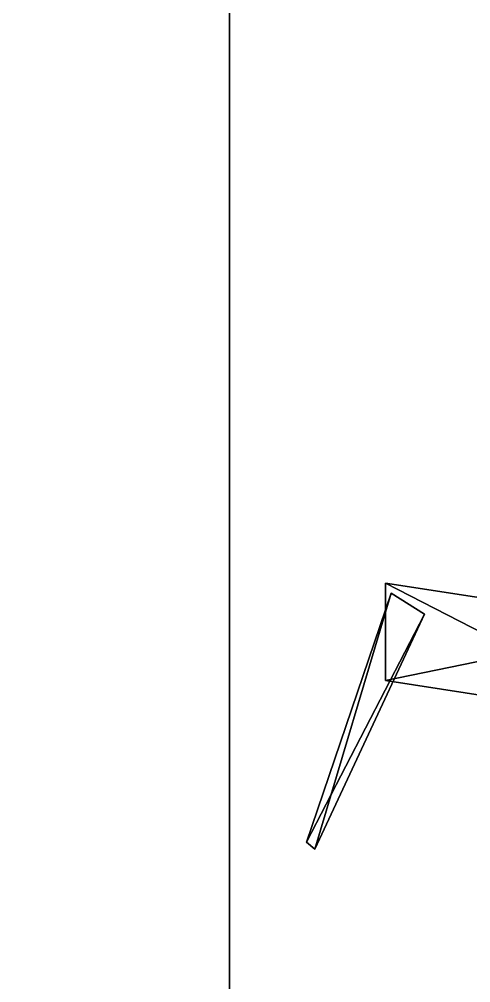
# Model space of a CAD drawing. Extents: x -150 to 2334, y -150 to 2984.
# Drawn here: x 1581 to 1613.2, y 35.2 to 104 of the extents above; entities that cross this region are included whole.
import ezdxf

# ---------------------------------------------------------------- set-up
doc = ezdxf.new("R2010")
doc.units = 0
for name, color, linetype in [('LAYER0', 7, 'CONTINUOUS'), ('LAYER383', 253, 'CONTINUOUS'), ('LAYER385', 253, 'CONTINUOUS'), ('LAYER387', 253, 'CONTINUOUS'), ('LAYER389', 253, 'CONTINUOUS'), ('LAYER391', 253, 'CONTINUOUS'), ('LAYER392', 251, 'CONTINUOUS'), ('LAYER731', 251, 'CONTINUOUS')]:
    doc.layers.add(name, color=color, linetype=linetype)

msp = doc.modelspace()

# ---------------------------------------------------------------- linework, layer by layer
at = {"layer": 'LAYER0', "invisible_edges": 1}
for points in [[(2334, 2984, -5), (-150, -150, -5), (-150, 2984, -5), (2334, 2984, -5)], [(-150, -150, -5), (2334, 2984, -5), (2334, -150, -5), (-150, -150, -5)], [(2334, -150), (-150, 2984), (-150, -150), (2334, -150)], [(-150, 2984), (2334, -150), (2334, 2984), (-150, 2984)]]:
    msp.add_3dface(points, dxfattribs=at)
at = {"layer": 'LAYER383'}
for points in [[(1607.135, 56.73343, 176.2174), (1607.135, 63.69678, 176.2174), (1626.5, 53.74913, 176.2174), (1607.135, 56.73343, 176.2174)], [(1626.5, 53.74913, 176.2174), (1607.135, 63.69678, 176.2174), (1626.5, 60.71248, 176.2174), (1626.5, 53.74913, 176.2174)], [(1607.135, 56.73343, 189.7826), (1626.5, 60.71248, 189.7826), (1607.135, 63.69678, 189.7826), (1607.135, 56.73343, 189.7826)], [(1607.135, 63.69678, 176.2174), (1607.135, 63.69678, 189.7826), (1626.5, 60.71248, 176.2174), (1607.135, 63.69678, 176.2174)], [(1626.5, 60.71248, 176.2174), (1607.135, 63.69678, 189.7826), (1626.5, 60.71248, 189.7826), (1626.5, 60.71248, 176.2174)], [(1609.925, 61.48291, 177.3477), (1601.5, 45.20036, 177.3477), (1607.544, 62.97308, 177.3477), (1609.925, 61.48291, 177.3477)], [(1602.077, 44.7092, 188.652), (1607.544, 62.97308, 188.652), (1601.5, 45.20036, 188.652), (1602.077, 44.7092, 188.652)], [(1601.5, 45.20036, 177.3477), (1601.5, 45.20036, 188.652), (1607.544, 62.97308, 177.3477), (1601.5, 45.20036, 177.3477)], [(1607.544, 62.97308, 177.3477), (1601.5, 45.20036, 188.652), (1607.544, 62.97308, 188.652), (1607.544, 62.97308, 177.3477)], [(1609.925, 61.48291, 188.652), (1607.544, 62.97308, 188.652), (1602.077, 44.7092, 188.652), (1609.925, 61.48291, 188.652)], [(1602.077, 44.7092, 177.3477), (1601.5, 45.20036, 177.3477), (1609.925, 61.48291, 177.3477), (1602.077, 44.7092, 177.3477)], [(1626.5, 53.74913, 189.7826), (1626.5, 60.71248, 189.7826), (1607.135, 56.73343, 189.7826), (1626.5, 53.74913, 189.7826)]]:
    msp.add_3dface(points, dxfattribs=at)
at = {"layer": 'LAYER385'}
for points in [[(1607.135, 56.73343, 692.2174), (1607.135, 63.69678, 692.2174), (1626.5, 53.74913, 692.2174), (1607.135, 56.73343, 692.2174)], [(1626.5, 53.74913, 692.2174), (1607.135, 63.69678, 692.2174), (1626.5, 60.71248, 692.2174), (1626.5, 53.74913, 692.2174)], [(1607.135, 56.73343, 705.7826), (1626.5, 60.71248, 705.7826), (1607.135, 63.69678, 705.7826), (1607.135, 56.73343, 705.7826)], [(1607.135, 63.69678, 692.2174), (1607.135, 63.69678, 705.7826), (1626.5, 60.71248, 692.2174), (1607.135, 63.69678, 692.2174)], [(1626.5, 60.71248, 692.2174), (1607.135, 63.69678, 705.7826), (1626.5, 60.71248, 705.7826), (1626.5, 60.71248, 692.2174)], [(1609.925, 61.48291, 693.3477), (1601.5, 45.20036, 693.3477), (1607.544, 62.97308, 693.3477), (1609.925, 61.48291, 693.3477)], [(1602.077, 44.7092, 704.652), (1607.544, 62.97308, 704.652), (1601.5, 45.20036, 704.652), (1602.077, 44.7092, 704.652)], [(1601.5, 45.20036, 693.3477), (1601.5, 45.20036, 704.652), (1607.544, 62.97308, 693.3477), (1601.5, 45.20036, 693.3477)], [(1607.544, 62.97308, 693.3477), (1601.5, 45.20036, 704.652), (1607.544, 62.97308, 704.652), (1607.544, 62.97308, 693.3477)], [(1609.925, 61.48291, 704.652), (1607.544, 62.97308, 704.652), (1602.077, 44.7092, 704.652), (1609.925, 61.48291, 704.652)], [(1602.077, 44.7092, 693.3477), (1601.5, 45.20036, 693.3477), (1609.925, 61.48291, 693.3477), (1602.077, 44.7092, 693.3477)], [(1626.5, 53.74913, 705.7826), (1626.5, 60.71248, 705.7826), (1607.135, 56.73343, 705.7826), (1626.5, 53.74913, 705.7826)]]:
    msp.add_3dface(points, dxfattribs=at)
at = {"layer": 'LAYER387'}
for points in [[(1607.135, 56.73343, 1208.217), (1607.135, 63.69678, 1208.217), (1626.5, 53.74913, 1208.217), (1607.135, 56.73343, 1208.217)], [(1626.5, 53.74913, 1208.217), (1607.135, 63.69678, 1208.217), (1626.5, 60.71248, 1208.217), (1626.5, 53.74913, 1208.217)], [(1607.135, 56.73343, 1221.783), (1626.5, 60.71248, 1221.783), (1607.135, 63.69678, 1221.783), (1607.135, 56.73343, 1221.783)], [(1607.135, 63.69678, 1208.217), (1607.135, 63.69678, 1221.783), (1626.5, 60.71248, 1208.217), (1607.135, 63.69678, 1208.217)], [(1626.5, 60.71248, 1208.217), (1607.135, 63.69678, 1221.783), (1626.5, 60.71248, 1221.783), (1626.5, 60.71248, 1208.217)], [(1609.925, 61.48291, 1209.348), (1601.5, 45.20036, 1209.348), (1607.544, 62.97308, 1209.348), (1609.925, 61.48291, 1209.348)], [(1602.077, 44.7092, 1220.652), (1607.544, 62.97308, 1220.652), (1601.5, 45.20036, 1220.652), (1602.077, 44.7092, 1220.652)], [(1601.5, 45.20036, 1209.348), (1601.5, 45.20036, 1220.652), (1607.544, 62.97308, 1209.348), (1601.5, 45.20036, 1209.348)], [(1607.544, 62.97308, 1209.348), (1601.5, 45.20036, 1220.652), (1607.544, 62.97308, 1220.652), (1607.544, 62.97308, 1209.348)], [(1609.925, 61.48291, 1220.652), (1607.544, 62.97308, 1220.652), (1602.077, 44.7092, 1220.652), (1609.925, 61.48291, 1220.652)], [(1602.077, 44.7092, 1209.348), (1601.5, 45.20036, 1209.348), (1609.925, 61.48291, 1209.348), (1602.077, 44.7092, 1209.348)], [(1626.5, 53.74913, 1221.783), (1626.5, 60.71248, 1221.783), (1607.135, 56.73343, 1221.783), (1626.5, 53.74913, 1221.783)]]:
    msp.add_3dface(points, dxfattribs=at)
at = {"layer": 'LAYER389'}
for points in [[(1607.135, 56.73343, 1724.217), (1607.135, 63.69678, 1724.217), (1626.5, 53.74913, 1724.217), (1607.135, 56.73343, 1724.217)], [(1626.5, 53.74913, 1724.217), (1607.135, 63.69678, 1724.217), (1626.5, 60.71248, 1724.217), (1626.5, 53.74913, 1724.217)], [(1607.135, 56.73343, 1737.783), (1626.5, 60.71248, 1737.783), (1607.135, 63.69678, 1737.783), (1607.135, 56.73343, 1737.783)], [(1607.135, 63.69678, 1724.217), (1607.135, 63.69678, 1737.783), (1626.5, 60.71248, 1724.217), (1607.135, 63.69678, 1724.217)], [(1626.5, 60.71248, 1724.217), (1607.135, 63.69678, 1737.783), (1626.5, 60.71248, 1737.783), (1626.5, 60.71248, 1724.217)], [(1609.925, 61.48291, 1725.348), (1601.5, 45.20036, 1725.348), (1607.544, 62.97308, 1725.348), (1609.925, 61.48291, 1725.348)], [(1602.077, 44.7092, 1736.652), (1607.544, 62.97308, 1736.652), (1601.5, 45.20036, 1736.652), (1602.077, 44.7092, 1736.652)], [(1601.5, 45.20036, 1725.348), (1601.5, 45.20036, 1736.652), (1607.544, 62.97308, 1725.348), (1601.5, 45.20036, 1725.348)], [(1607.544, 62.97308, 1725.348), (1601.5, 45.20036, 1736.652), (1607.544, 62.97308, 1736.652), (1607.544, 62.97308, 1725.348)], [(1609.925, 61.48291, 1736.652), (1607.544, 62.97308, 1736.652), (1602.077, 44.7092, 1736.652), (1609.925, 61.48291, 1736.652)], [(1602.077, 44.7092, 1725.348), (1601.5, 45.20036, 1725.348), (1609.925, 61.48291, 1725.348), (1602.077, 44.7092, 1725.348)], [(1626.5, 53.74913, 1737.783), (1626.5, 60.71248, 1737.783), (1607.135, 56.73343, 1737.783), (1626.5, 53.74913, 1737.783)]]:
    msp.add_3dface(points, dxfattribs=at)
at = {"layer": 'LAYER391'}
for points in [[(1607.135, 56.73343, 2240.217), (1607.135, 63.69678, 2240.217), (1626.5, 53.74913, 2240.217), (1607.135, 56.73343, 2240.217)], [(1626.5, 53.74913, 2240.217), (1607.135, 63.69678, 2240.217), (1626.5, 60.71248, 2240.217), (1626.5, 53.74913, 2240.217)], [(1607.135, 56.73343, 2253.783), (1626.5, 60.71248, 2253.783), (1607.135, 63.69678, 2253.783), (1607.135, 56.73343, 2253.783)], [(1607.135, 63.69678, 2240.217), (1607.135, 63.69678, 2253.783), (1626.5, 60.71248, 2240.217), (1607.135, 63.69678, 2240.217)], [(1626.5, 60.71248, 2240.217), (1607.135, 63.69678, 2253.783), (1626.5, 60.71248, 2253.783), (1626.5, 60.71248, 2240.217)], [(1609.925, 61.48291, 2241.348), (1601.5, 45.20036, 2241.348), (1607.544, 62.97308, 2241.348), (1609.925, 61.48291, 2241.348)], [(1602.077, 44.7092, 2252.652), (1607.544, 62.97308, 2252.652), (1601.5, 45.20036, 2252.652), (1602.077, 44.7092, 2252.652)], [(1601.5, 45.20036, 2241.348), (1601.5, 45.20036, 2252.652), (1607.544, 62.97308, 2241.348), (1601.5, 45.20036, 2241.348)], [(1607.544, 62.97308, 2241.348), (1601.5, 45.20036, 2252.652), (1607.544, 62.97308, 2252.652), (1607.544, 62.97308, 2241.348)], [(1609.925, 61.48291, 2252.652), (1607.544, 62.97308, 2252.652), (1602.077, 44.7092, 2252.652), (1609.925, 61.48291, 2252.652)], [(1602.077, 44.7092, 2241.348), (1601.5, 45.20036, 2241.348), (1609.925, 61.48291, 2241.348), (1602.077, 44.7092, 2241.348)], [(1626.5, 53.74913, 2253.783), (1626.5, 60.71248, 2253.783), (1607.135, 56.73343, 2253.783), (1626.5, 53.74913, 2253.783)]]:
    msp.add_3dface(points, dxfattribs=at)
at = {"layer": 'LAYER392', "invisible_edges": 1}
for points in [[(1596, 400.6245, 83), (1614, 29.79453, 83), (1596, 29.79453, 83), (1596, 400.6245, 83)], [(1614, 29.79453, 83), (1596, 400.6245, 83), (1614, 400.6245, 83), (1614, 29.79453, 83)], [(1614, 400.6245, 2347), (1596, 29.79453, 2347), (1614, 29.79453, 2347), (1614, 400.6245, 2347)], [(1596, 29.79453, 2347), (1614, 400.6245, 2347), (1596, 400.6245, 2347), (1596, 29.79453, 2347)], [(1596, 29.79453, 2347), (1596, 400.6245, 83), (1596, 29.79453, 83), (1596, 29.79453, 2347)], [(1596, 400.6245, 83), (1596, 29.79453, 2347), (1596, 400.6245, 2347), (1596, 400.6245, 83)]]:
    msp.add_3dface(points, dxfattribs=at)
at = {"layer": 'LAYER731', "invisible_edges": 1}
for points in [[(1596, -22.20801), (1596, 2237.792, 80), (1596, 2237.792), (1596, -22.20801)], [(1596, 2237.792, 80), (1596, -22.20801), (1596, -22.20801, 80), (1596, 2237.792, 80)], [(1614, -22.20801, 80), (1596, 2237.792, 80), (1596, -22.20801, 80), (1614, -22.20801, 80)], [(1596, 2237.792, 80), (1614, -22.20801, 80), (1614, 2237.792, 80), (1596, 2237.792, 80)], [(1614, 2237.792), (1596, -22.20801), (1596, 2237.792), (1614, 2237.792)], [(1596, -22.20801), (1614, 2237.792), (1614, -22.20801), (1596, -22.20801)]]:
    msp.add_3dface(points, dxfattribs=at)

doc.saveas('drawing.dxf')
